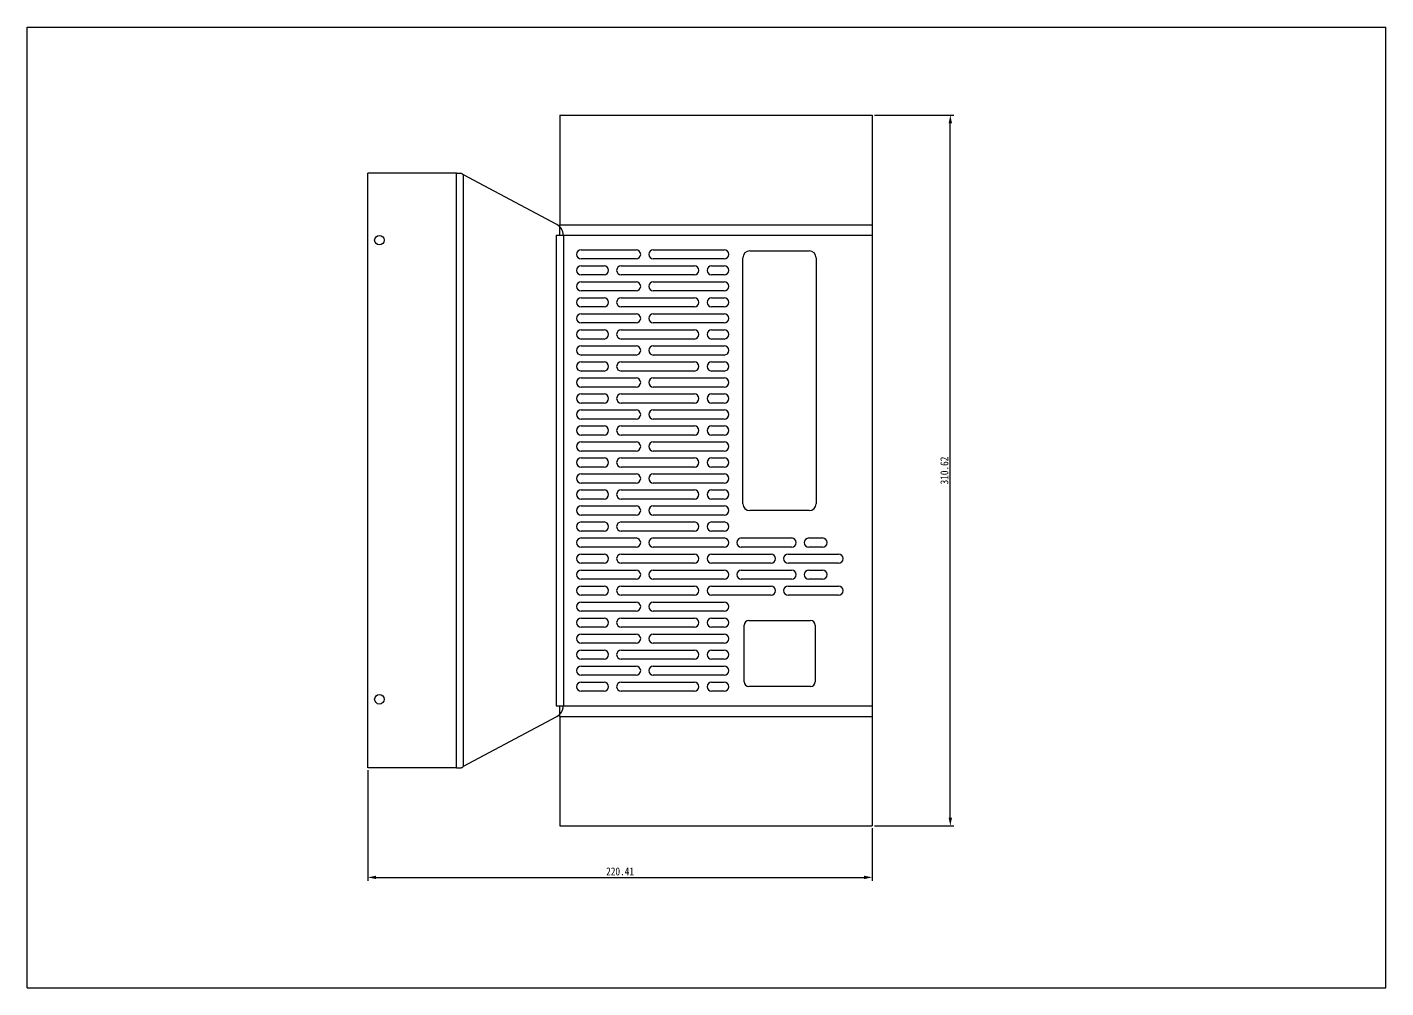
# Model space of a CAD drawing. Header units: millimetres. Extents: x -177 to 18421, y -5017 to 3255.
# Drawn here: x 16753 to 17347, y 2414 to 2834 of the extents above; entities that cross this region are included whole.
import ezdxf

# ---------------------------------------------------------------- set-up
doc = ezdxf.new("R2010")
doc.units = ezdxf.units.MM
doc.header["$LTSCALE"] = 46.255
doc.header["$PDMODE"] = 3
doc.header["$PDSIZE"] = 8
doc.layers.get('0').update_dxf_attribs({"linetype": 'CONTINUOUS'})
doc.layers.get('Defpoints').update_dxf_attribs({"linetype": 'CONTINUOUS'})
doc.layers.add('02___PRT_ALL_AXES', color=7, linetype='CONTINUOUS')
doc.layers.add('03___PRT_ALL_CURVES', color=7, linetype='CONTINUOUS')
doc.styles.get("Standard").update_dxf_attribs({"font": 'txt', "width": 0.85})
doc.dimstyles.new('DIMSTYLE_1', dxfattribs={"dimtxt": 3.5, "dimasz": 3.5, "dimexe": 1.5, "dimexo": 1, "dimgap": 0.875, "dimtad": 1, "dimdsep": 46, "dimtxsty": 'Standard', "dimblk": '_FILLED', "dimcen": 0.09, "dimadec": 0, "dimazin": 0, "dimtp": 0.01, "dimtm": 0.01, "dimtfac": 1, "dimtofl": 0, "dimtmove": 0, "dimatfit": 3, "dimldrblk": '_FILLED', "dimfxl": 0, "dimtolj": 1, "dimarcsym": 0})

# ---------------------------------------------------------------- blocks, each defined once
blk = doc.blocks.new('_FILLED')
at = {"color": 0, "linetype": 'ByBlock'}
blk.add_solid([(0, 0), (-1, 0.21), (-1, -0.21)], dxfattribs=at)
blk = doc.blocks.new('*D268')
at = {"color": 0, "linetype": 'Continuous', "lineweight": -2, "transparency": 16777216}
for p, q in [((17123.51, 2795.29), (17158.19, 2795.29)), ((17156.69, 2488.17), (17156.69, 2791.79)), ((17123.51, 2484.67), (17158.19, 2484.67))]:
    blk.add_line(p, q, dxfattribs=at)
at = {"layer": 'Defpoints', "color": 0, "linetype": 'Continuous', "transparency": 16777216}
for p in [(17122.51, 2795.29), (17156.69, 2795.29), (17122.51, 2484.67)]:
    blk.add_point(p, dxfattribs=at)
at = {"color": 0, "linetype": 'Continuous', "lineweight": -2, "transparency": 16777216, "xscale": 3.5, "yscale": 3.5, "zscale": 3.5}
for p, rotation in [((17156.69, 2795.29), 90), ((17156.69, 2484.67), 270)]:
    blk.add_blockref('_FILLED', p, dxfattribs=dict(at, rotation=rotation))
at = {"color": 0, "linetype": 'Continuous', "transparency": 16777216, "insert": (17152.32, 2639.98), "char_height": 3.5, "width": 25.5, "attachment_point": 2, "rotation": 90}
blk.add_mtext('\\A1;310.62', dxfattribs=at)
blk = doc.blocks.new('*D269')
at = {"color": 0, "linetype": 'Continuous', "lineweight": -2, "transparency": 16777216}
for p, q in [((16902.1, 2508.98), (16902.1, 2460.6)), ((17122.51, 2483.67), (17122.51, 2460.6)), ((16905.6, 2462.1), (17119.01, 2462.1))]:
    blk.add_line(p, q, dxfattribs=at)
at = {"layer": 'Defpoints', "color": 0, "linetype": 'Continuous', "transparency": 16777216}
for p in [(16902.1, 2509.98), (17122.51, 2484.67), (17122.51, 2462.1)]:
    blk.add_point(p, dxfattribs=at)
at = {"color": 0, "linetype": 'Continuous', "lineweight": -2, "transparency": 16777216, "xscale": 3.5, "yscale": 3.5, "zscale": 3.5, "rotation": 180}
blk.add_blockref('_FILLED', (16902.1, 2462.1), dxfattribs=at)
at = {"color": 0, "linetype": 'Continuous', "lineweight": -2, "transparency": 16777216, "xscale": 3.5, "yscale": 3.5, "zscale": 3.5}
blk.add_blockref('_FILLED', (17122.51, 2462.1), dxfattribs=at)
at = {"color": 0, "linetype": 'Continuous', "transparency": 16777216, "insert": (17012.31, 2466.47), "char_height": 3.5, "width": 25.5, "attachment_point": 2}
blk.add_mtext('\\A1;220.41', dxfattribs=at)

msp = doc.modelspace()

# ---------------------------------------------------------------- linework, layer by layer
at = {"color": 7, "linetype": 'Continuous'}
for p, q in [((16753.092, 2413.815), (16753.092, 2833.815)), ((16753.092, 2833.815), (17347.092, 2833.815)), ((17347.092, 2413.815), (17347.092, 2833.815)), ((16753.092, 2413.815), (17347.092, 2413.815))]:
    msp.add_line(p, q, dxfattribs=at)
at = {"color": 3, "linetype": 'Continuous'}
for p, q in [((16986.012, 2795.294), (16986.012, 2747.453)), ((16986.012, 2795.294), (17122.512, 2795.294)), ((17122.512, 2795.294), (17122.512, 2747.453)), ((16902.1, 2509.981), (16902.1, 2769.984)), ((16940.8, 2769.984), (16902.1, 2769.984)), ((16984.647, 2747.524), (16943.906, 2769.186)), ((17122.512, 2742.933), (17122.512, 2537.033)), ((16995.312, 2736.483), (17019.312, 2736.483)), ((17019.312, 2732.483), (16995.312, 2732.483)), ((17026.812, 2736.483), (17057.812, 2736.483)), ((17057.812, 2732.483), (17026.812, 2732.483)), ((17066.012, 2625.483), (17066.012, 2732.983)), ((17069.012, 2735.983), (17095.012, 2735.983)), ((17098.012, 2732.983), (17098.012, 2625.483)), ((16995.312, 2729.483), (17005.312, 2729.483)), ((17012.812, 2729.483), (17044.812, 2729.483)), ((17052.312, 2729.483), (17057.812, 2729.483)), ((17005.312, 2725.483), (16995.312, 2725.483)), ((16995.312, 2722.483), (17019.312, 2722.483)), ((17044.812, 2725.483), (17012.812, 2725.483)), ((17026.812, 2722.483), (17057.812, 2722.483)), ((17057.812, 2725.483), (17052.312, 2725.483)), ((17019.312, 2718.483), (16995.312, 2718.483)), ((16995.312, 2715.483), (17005.312, 2715.483)), ((17012.812, 2715.483), (17044.812, 2715.483)), ((17057.812, 2718.483), (17026.812, 2718.483)), ((17052.312, 2715.483), (17057.812, 2715.483)), ((17005.312, 2711.483), (16995.312, 2711.483)), ((17044.812, 2711.483), (17012.812, 2711.483)), ((17057.812, 2711.483), (17052.312, 2711.483)), ((16995.312, 2708.483), (17019.312, 2708.483)), ((17019.312, 2704.483), (16995.312, 2704.483)), ((17026.812, 2708.483), (17057.812, 2708.483)), ((17057.812, 2704.483), (17026.812, 2704.483)), ((16995.312, 2701.483), (17005.312, 2701.483)), ((17005.312, 2697.483), (16995.312, 2697.483)), ((17012.812, 2701.483), (17044.812, 2701.483)), ((17044.812, 2697.483), (17012.812, 2697.483)), ((17052.312, 2701.483), (17057.812, 2701.483)), ((17057.812, 2697.483), (17052.312, 2697.483)), ((16995.312, 2694.483), (17019.312, 2694.483)), ((17026.812, 2694.483), (17057.812, 2694.483)), ((17019.312, 2690.483), (16995.312, 2690.483)), ((16995.312, 2687.483), (17005.312, 2687.483)), ((17012.812, 2687.483), (17044.812, 2687.483)), ((17057.812, 2690.483), (17026.812, 2690.483)), ((17052.312, 2687.483), (17057.812, 2687.483)), ((17005.312, 2683.483), (16995.312, 2683.483)), ((16995.312, 2680.483), (17019.312, 2680.483)), ((17044.812, 2683.483), (17012.812, 2683.483)), ((17026.812, 2680.483), (17057.812, 2680.483)), ((17057.812, 2683.483), (17052.312, 2683.483)), ((17019.312, 2676.483), (16995.312, 2676.483)), ((16995.312, 2673.483), (17005.312, 2673.483)), ((17012.812, 2673.483), (17044.812, 2673.483)), ((17057.812, 2676.483), (17026.812, 2676.483)), ((17052.312, 2673.483), (17057.812, 2673.483)), ((17005.312, 2669.483), (16995.312, 2669.483)), ((17044.812, 2669.483), (17012.812, 2669.483)), ((17057.812, 2669.483), (17052.312, 2669.483)), ((16995.312, 2666.483), (17019.312, 2666.483)), ((17019.312, 2662.483), (16995.312, 2662.483)), ((17026.812, 2666.483), (17057.812, 2666.483)), ((17057.812, 2662.483), (17026.812, 2662.483)), ((16995.312, 2659.483), (17005.312, 2659.483)), ((17005.312, 2655.483), (16995.312, 2655.483)), ((17012.812, 2659.483), (17044.812, 2659.483)), ((17044.812, 2655.483), (17012.812, 2655.483)), ((17052.312, 2659.483), (17057.812, 2659.483)), ((17057.812, 2655.483), (17052.312, 2655.483)), ((16995.312, 2652.483), (17019.312, 2652.483)), ((17026.812, 2652.483), (17057.812, 2652.483)), ((17019.312, 2648.483), (16995.312, 2648.483)), ((16995.312, 2645.483), (17005.312, 2645.483)), ((17012.812, 2645.483), (17044.812, 2645.483)), ((17057.812, 2648.483), (17026.812, 2648.483)), ((17052.312, 2645.483), (17057.812, 2645.483)), ((17005.312, 2641.483), (16995.312, 2641.483)), ((16995.312, 2638.483), (17019.312, 2638.483)), ((17044.812, 2641.483), (17012.812, 2641.483)), ((17026.812, 2638.483), (17057.812, 2638.483)), ((17057.812, 2641.483), (17052.312, 2641.483)), ((17019.312, 2634.483), (16995.312, 2634.483)), ((16995.312, 2631.483), (17005.312, 2631.483)), ((17012.812, 2631.483), (17044.812, 2631.483)), ((17057.812, 2634.483), (17026.812, 2634.483)), ((17052.312, 2631.483), (17057.812, 2631.483)), ((17005.312, 2627.483), (16995.312, 2627.483)), ((17044.812, 2627.483), (17012.812, 2627.483)), ((17057.812, 2627.483), (17052.312, 2627.483)), ((16995.312, 2624.483), (17019.312, 2624.483)), ((17019.312, 2620.483), (16995.312, 2620.483)), ((17026.812, 2624.483), (17057.812, 2624.483)), ((17057.812, 2620.483), (17026.812, 2620.483)), ((17095.012, 2622.483), (17069.012, 2622.483)), ((16995.312, 2617.483), (17005.312, 2617.483)), ((17012.812, 2617.483), (17044.812, 2617.483)), ((17052.312, 2617.483), (17057.812, 2617.483)), ((17005.312, 2613.483), (16995.312, 2613.483)), ((16995.312, 2610.483), (17019.312, 2610.483)), ((17044.812, 2613.483), (17012.812, 2613.483)), ((17026.812, 2610.483), (17057.812, 2610.483)), ((17057.812, 2613.483), (17052.312, 2613.483)), ((17065.312, 2610.483), (17087.312, 2610.483)), ((17094.812, 2610.483), (17100.812, 2610.483)), ((17019.312, 2606.483), (16995.312, 2606.483)), ((16995.312, 2603.483), (17005.312, 2603.483)), ((17012.812, 2603.483), (17044.812, 2603.483)), ((17057.812, 2606.483), (17026.812, 2606.483)), ((17052.312, 2603.483), (17078.312, 2603.483)), ((17087.312, 2606.483), (17065.312, 2606.483)), ((17085.812, 2603.483), (17107.812, 2603.483)), ((17100.812, 2606.483), (17094.812, 2606.483)), ((17005.312, 2599.483), (16995.312, 2599.483)), ((16995.312, 2596.483), (17019.312, 2596.483)), ((17044.812, 2599.483), (17012.812, 2599.483)), ((17026.812, 2596.483), (17057.812, 2596.483)), ((17078.312, 2599.483), (17052.312, 2599.483)), ((17065.312, 2596.483), (17087.312, 2596.483)), ((17107.812, 2599.483), (17085.812, 2599.483)), ((17094.812, 2596.483), (17100.812, 2596.483)), ((17019.312, 2592.483), (16995.312, 2592.483)), ((17057.812, 2592.483), (17026.812, 2592.483)), ((17087.312, 2592.483), (17065.312, 2592.483)), ((17100.812, 2592.483), (17094.812, 2592.483)), ((16995.312, 2589.483), (17005.312, 2589.483)), ((17005.312, 2585.483), (16995.312, 2585.483)), ((17012.812, 2589.483), (17044.812, 2589.483)), ((17044.812, 2585.483), (17012.812, 2585.483)), ((17052.312, 2589.483), (17078.312, 2589.483)), ((17078.312, 2585.483), (17052.312, 2585.483)), ((17085.812, 2589.483), (17107.812, 2589.483)), ((17107.812, 2585.483), (17085.812, 2585.483)), ((16995.312, 2582.483), (17019.312, 2582.483)), ((17019.312, 2578.483), (16995.312, 2578.483)), ((17026.812, 2582.483), (17057.812, 2582.483)), ((17057.812, 2578.483), (17026.812, 2578.483)), ((16995.312, 2575.483), (17005.312, 2575.483)), ((17012.812, 2575.483), (17044.812, 2575.483)), ((17052.312, 2575.483), (17057.812, 2575.483)), ((17066.612, 2547.583), (17066.612, 2572.383)), ((17068.612, 2574.383), (17095.612, 2574.383)), ((17097.612, 2572.383), (17097.612, 2547.583)), ((17005.312, 2571.483), (16995.312, 2571.483)), ((16995.312, 2568.483), (17019.312, 2568.483)), ((17044.812, 2571.483), (17012.812, 2571.483)), ((17026.812, 2568.483), (17057.812, 2568.483)), ((17057.812, 2571.483), (17052.312, 2571.483)), ((17019.312, 2564.483), (16995.312, 2564.483)), ((16995.312, 2561.483), (17005.312, 2561.483)), ((17012.812, 2561.483), (17044.812, 2561.483)), ((17057.812, 2564.483), (17026.812, 2564.483)), ((17052.312, 2561.483), (17057.812, 2561.483)), ((17005.312, 2557.483), (16995.312, 2557.483)), ((16995.312, 2554.483), (17019.312, 2554.483)), ((17044.812, 2557.483), (17012.812, 2557.483)), ((17026.812, 2554.483), (17057.812, 2554.483)), ((17057.812, 2557.483), (17052.312, 2557.483)), ((17019.312, 2550.483), (16995.312, 2550.483)), ((17057.812, 2550.483), (17026.812, 2550.483)), ((16995.312, 2547.483), (17005.312, 2547.483)), ((17005.312, 2543.483), (16995.312, 2543.483)), ((17012.812, 2547.483), (17044.812, 2547.483)), ((17044.812, 2543.483), (17012.812, 2543.483)), ((17052.312, 2547.483), (17057.812, 2547.483)), ((17057.812, 2543.483), (17052.312, 2543.483)), ((17095.612, 2545.583), (17068.612, 2545.583)), ((16943.906, 2510.779), (16984.647, 2532.441)), ((16986.012, 2532.512), (16986.012, 2484.671)), ((17122.512, 2532.512), (17122.512, 2484.671)), ((16940.8, 2509.981), (16902.1, 2509.981)), ((16986.012, 2484.671), (17122.512, 2484.671))]:
    msp.add_line(p, q, dxfattribs=at)
for centre, radius, start, end in [((16982.206, 2742.933), 5.2, 0, 62), ((16995.312, 2734.483), 2, 90, 270), ((17019.312, 2734.483), 2, 270, 90), ((17026.812, 2734.483), 2, 90, 270), ((17057.812, 2734.483), 2, 270, 90), ((17069.012, 2732.983), 3, 90, 180), ((17095.012, 2732.983), 3, 0, 90), ((16995.312, 2727.483), 2, 90, 270), ((17005.312, 2727.483), 2, 270, 90), ((17012.812, 2727.483), 2, 90, 270), ((17044.812, 2727.483), 2, 270, 90), ((17052.312, 2727.483), 2, 90, 270), ((17057.812, 2727.483), 2, 270, 90), ((16995.312, 2720.483), 2, 90, 270), ((17019.312, 2720.483), 2, 270, 90), ((17026.812, 2720.483), 2, 90, 270), ((17057.812, 2720.483), 2, 270, 90), ((16995.312, 2713.483), 2, 90, 270), ((17005.312, 2713.483), 2, 270, 90), ((17012.812, 2713.483), 2, 90, 270), ((17044.812, 2713.483), 2, 270, 90), ((17052.312, 2713.483), 2, 90, 270), ((17057.812, 2713.483), 2, 270, 90), ((16995.312, 2706.483), 2, 90, 270), ((17019.312, 2706.483), 2, 270, 90), ((17026.812, 2706.483), 2, 90, 270), ((17057.812, 2706.483), 2, 270, 90), ((16995.312, 2699.483), 2, 90, 270), ((17005.312, 2699.483), 2, 270, 90), ((17012.812, 2699.483), 2, 90, 270), ((17044.812, 2699.483), 2, 270, 90), ((17052.312, 2699.483), 2, 90, 270), ((17057.812, 2699.483), 2, 270, 90), ((16995.312, 2692.483), 2, 90, 270), ((17019.312, 2692.483), 2, 270, 90), ((17026.812, 2692.483), 2, 90, 270), ((17057.812, 2692.483), 2, 270, 90), ((16995.312, 2685.483), 2, 90, 270), ((17005.312, 2685.483), 2, 270, 90), ((17012.812, 2685.483), 2, 90, 270), ((17044.812, 2685.483), 2, 270, 90), ((17052.312, 2685.483), 2, 90, 270), ((17057.812, 2685.483), 2, 270, 90), ((16995.312, 2678.483), 2, 90, 270), ((17019.312, 2678.483), 2, 270, 90), ((17026.812, 2678.483), 2, 90, 270), ((17057.812, 2678.483), 2, 270, 90), ((16995.312, 2671.483), 2, 90, 270), ((17005.312, 2671.483), 2, 270, 90), ((17012.812, 2671.483), 2, 90, 270), ((17044.812, 2671.483), 2, 270, 90), ((17052.312, 2671.483), 2, 90, 270), ((17057.812, 2671.483), 2, 270, 90), ((16995.312, 2664.483), 2, 90, 270), ((17019.312, 2664.483), 2, 270, 90), ((17026.812, 2664.483), 2, 90, 270), ((17057.812, 2664.483), 2, 270, 90), ((16995.312, 2657.483), 2, 90, 270), ((17005.312, 2657.483), 2, 270, 90), ((17012.812, 2657.483), 2, 90, 270), ((17044.812, 2657.483), 2, 270, 90), ((17052.312, 2657.483), 2, 90, 270), ((17057.812, 2657.483), 2, 270, 90), ((16995.312, 2650.483), 2, 90, 270), ((17019.312, 2650.483), 2, 270, 90), ((17026.812, 2650.483), 2, 90, 270), ((17057.812, 2650.483), 2, 270, 90), ((16995.312, 2643.483), 2, 90, 270), ((17005.312, 2643.483), 2, 270, 90), ((17012.812, 2643.483), 2, 90, 270), ((17044.812, 2643.483), 2, 270, 90), ((17052.312, 2643.483), 2, 90, 270), ((17057.812, 2643.483), 2, 270, 90), ((16995.312, 2636.483), 2, 90, 270), ((17019.312, 2636.483), 2, 270, 90), ((17026.812, 2636.483), 2, 90, 270), ((17057.812, 2636.483), 2, 270, 90), ((16995.312, 2629.483), 2, 90, 270), ((17005.312, 2629.483), 2, 270, 90), ((17012.812, 2629.483), 2, 90, 270), ((17044.812, 2629.483), 2, 270, 90), ((17052.312, 2629.483), 2, 90, 270), ((17057.812, 2629.483), 2, 270, 90), ((17069.012, 2625.483), 3, 180, 270), ((17095.012, 2625.483), 3, 270, 0), ((16995.312, 2622.483), 2, 90, 270), ((17019.312, 2622.483), 2, 270, 90), ((17026.812, 2622.483), 2, 90, 270), ((17057.812, 2622.483), 2, 270, 90), ((16995.312, 2615.483), 2, 90, 270), ((17005.312, 2615.483), 2, 270, 90), ((17012.812, 2615.483), 2, 90, 270), ((17044.812, 2615.483), 2, 270, 90), ((17052.312, 2615.483), 2, 90, 270), ((17057.812, 2615.483), 2, 270, 90), ((16995.312, 2608.483), 2, 90, 270), ((17019.312, 2608.483), 2, 270, 90), ((17026.812, 2608.483), 2, 90, 270), ((17057.812, 2608.483), 2, 270, 90), ((17065.312, 2608.483), 2, 90, 270), ((17087.312, 2608.483), 2, 270, 90), ((17094.812, 2608.483), 2, 90, 270), ((17100.812, 2608.483), 2, 270, 90), ((16995.312, 2601.483), 2, 90, 270), ((17005.312, 2601.483), 2, 270, 90), ((17012.812, 2601.483), 2, 90, 270), ((17044.812, 2601.483), 2, 270, 90), ((17052.312, 2601.483), 2, 90, 270), ((17078.312, 2601.483), 2, 270, 90), ((17085.812, 2601.483), 2, 90, 270), ((17107.812, 2601.483), 2, 270, 90), ((16995.312, 2594.483), 2, 90, 270), ((17019.312, 2594.483), 2, 270, 90), ((17026.812, 2594.483), 2, 90, 270), ((17057.812, 2594.483), 2, 270, 90), ((17065.312, 2594.483), 2, 90, 270), ((17087.312, 2594.483), 2, 270, 90), ((17094.812, 2594.483), 2, 90, 270), ((17100.812, 2594.483), 2, 270, 90), ((16995.312, 2587.483), 2, 90, 270), ((17005.312, 2587.483), 2, 270, 90), ((17012.812, 2587.483), 2, 90, 270), ((17044.812, 2587.483), 2, 270, 90), ((17052.312, 2587.483), 2, 90, 270), ((17078.312, 2587.483), 2, 270, 90), ((17085.812, 2587.483), 2, 90, 270), ((17107.812, 2587.483), 2, 270, 90), ((16995.312, 2580.483), 2, 90, 270), ((17019.312, 2580.483), 2, 270, 90), ((17026.812, 2580.483), 2, 90, 270), ((17057.812, 2580.483), 2, 270, 90), ((16995.312, 2573.483), 2, 90, 270), ((17005.312, 2573.483), 2, 270, 90), ((17012.812, 2573.483), 2, 90, 270), ((17044.812, 2573.483), 2, 270, 90), ((17052.312, 2573.483), 2, 90, 270), ((17057.812, 2573.483), 2, 270, 90), ((17068.612, 2572.383), 2, 90, 180), ((17095.612, 2572.383), 2, 0, 90), ((16995.312, 2566.483), 2, 90, 270), ((17019.312, 2566.483), 2, 270, 90), ((17026.812, 2566.483), 2, 90, 270), ((17057.812, 2566.483), 2, 270, 90), ((16995.312, 2559.483), 2, 90, 270), ((17005.312, 2559.483), 2, 270, 90), ((17012.812, 2559.483), 2, 90, 270), ((17044.812, 2559.483), 2, 270, 90), ((17052.312, 2559.483), 2, 90, 270), ((17057.812, 2559.483), 2, 270, 90), ((16995.312, 2552.483), 2, 90, 270), ((17019.312, 2552.483), 2, 270, 90), ((17026.812, 2552.483), 2, 90, 270), ((17057.812, 2552.483), 2, 270, 90), ((16995.312, 2545.483), 2, 90, 270), ((17005.312, 2545.483), 2, 270, 90), ((17012.812, 2545.483), 2, 90, 270), ((17044.812, 2545.483), 2, 270, 90), ((17052.312, 2545.483), 2, 90, 270), ((17057.812, 2545.483), 2, 270, 90), ((17068.612, 2547.583), 2, 180, 270), ((17095.612, 2547.583), 2, 270, 0), ((16982.206, 2537.033), 5.2, 298, 0)]:
    msp.add_arc(centre, radius, start, end, dxfattribs=at)
at = {"layer": '02___PRT_ALL_AXES', "color": 3, "linetype": 'Continuous'}
for p, q in [((16940.8, 2509.981), (16940.8, 2769.984)), ((16940.8, 2769.984), (16942.871, 2769.984)), ((16943.906, 2510.779), (16943.906, 2769.186)), ((16986.012, 2742.933), (16986.012, 2747.453)), ((16986.012, 2747.453), (17122.512, 2747.453)), ((17122.512, 2747.453), (17122.512, 2742.933)), ((16984.406, 2742.933), (16984.406, 2537.033)), ((16984.406, 2742.933), (17122.512, 2742.933)), ((16987.512, 2742.933), (16987.512, 2537.033)), ((16984.406, 2537.033), (17122.512, 2537.033)), ((16986.012, 2532.512), (16986.012, 2537.033)), ((17122.512, 2537.033), (17122.512, 2532.512)), ((16986.012, 2532.512), (17122.512, 2532.512)), ((16940.8, 2509.981), (16942.871, 2509.981))]:
    msp.add_line(p, q, dxfattribs=at)
for centre in [(16907.1, 2740.683), (16907.1, 2539.983)]:
    msp.add_circle(centre, 2.1, dxfattribs=at)
for points in [[(16942.871, 2769.984), (16942.954, 2769.925), (16943.307, 2769.669), (16943.646, 2769.396), (16943.906, 2769.186)], [(16942.871, 2509.981), (16942.954, 2510.04), (16943.307, 2510.296), (16943.646, 2510.57), (16943.906, 2510.779)]]:
    msp.add_open_spline(points, degree=3, knots=[0, 0, 0, 0, 0.2345412, 1, 1, 1, 1], dxfattribs=at)
at = {"layer": '03___PRT_ALL_CURVES', "color": 4, "linetype": 'Continuous'}
for p, q in [((17066.012, 2625.483), (17066.012, 2732.983)), ((17069.012, 2735.983), (17095.012, 2735.983)), ((17098.012, 2732.983), (17098.012, 2625.483)), ((17095.012, 2622.483), (17069.012, 2622.483)), ((17066.612, 2547.583), (17066.612, 2572.383)), ((17068.612, 2574.383), (17095.612, 2574.383)), ((17097.612, 2572.383), (17097.612, 2547.583)), ((17095.612, 2545.583), (17068.612, 2545.583))]:
    msp.add_line(p, q, dxfattribs=at)
for centre, radius, start, end in [((17069.012, 2732.983), 3, 90, 180), ((17095.012, 2732.983), 3, 0, 90), ((17069.012, 2625.483), 3, 180, 270), ((17095.012, 2625.483), 3, 270, 0), ((17068.612, 2572.383), 2, 90, 180), ((17095.612, 2572.383), 2, 0, 90), ((17068.612, 2547.583), 2, 180, 270), ((17095.612, 2547.583), 2, 270, 0)]:
    msp.add_arc(centre, radius, start, end, dxfattribs=at)

# ---------------------------------------------------------------- dimensions: what is measured, and where the dimension line sits
at = {"color": 2, "linetype": 'Continuous'}
dim = msp.add_linear_dim(base=(17156.69, 2795.294), p1=(17122.512, 2484.671), p2=(17122.512, 2795.294), angle=90, dimstyle='DIMSTYLE_1', dxfattribs=at)
dim.commit()
dim.dimension.update_dxf_attribs({"geometry": '*D268', "text_midpoint": (17156.69, 2639.983), "dimtype": 160})
dim = msp.add_linear_dim(base=(17122.512, 2462.095), p1=(16902.1, 2509.981), p2=(17122.512, 2484.671), dimstyle='DIMSTYLE_1', dxfattribs=at)
dim.commit()
dim.dimension.update_dxf_attribs({"geometry": '*D269', "text_midpoint": (17012.306, 2462.095), "dimtype": 160})

doc.saveas('drawing.dxf')
